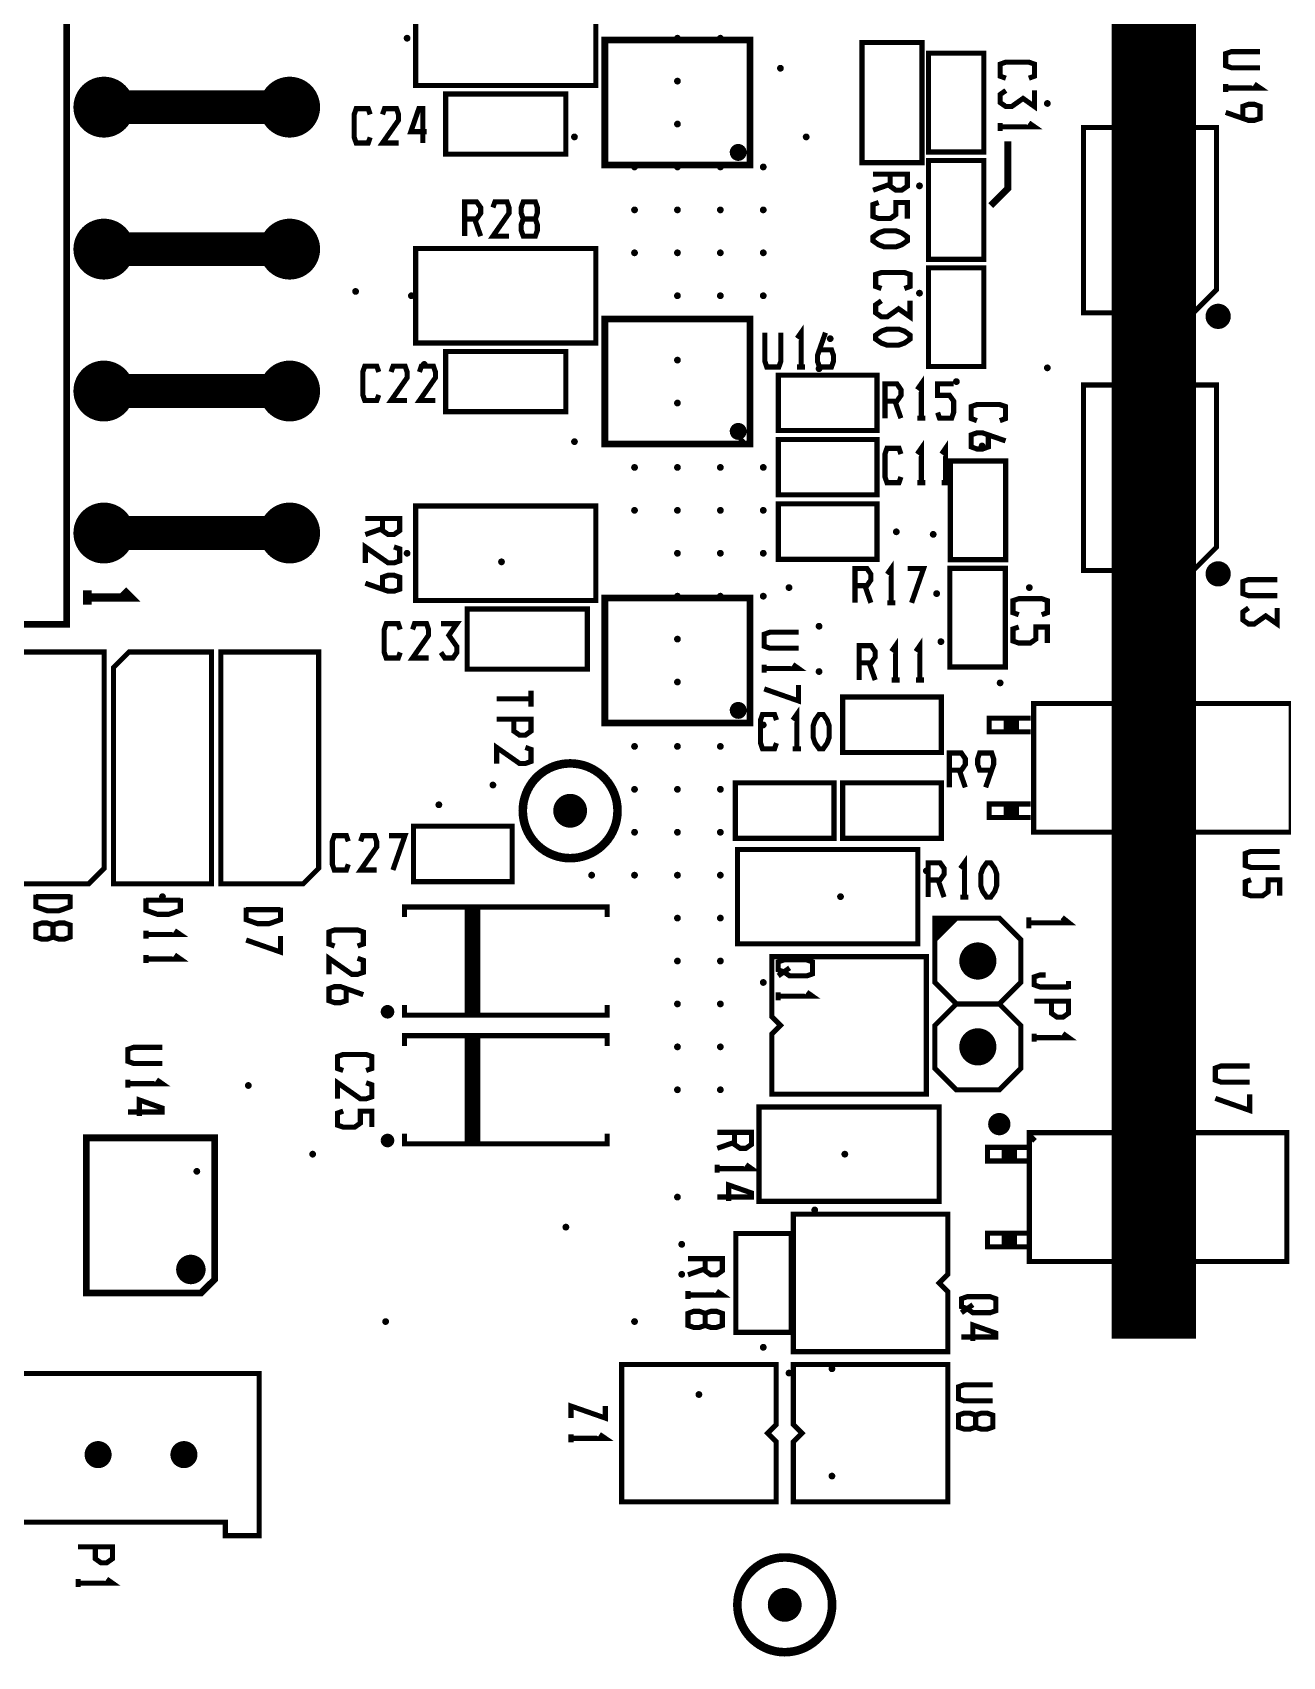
# Model space of a CAD drawing. Extents: x 8 to 205, y 3 to 189.
# Drawn here: x 54.78 to 91.78, y 55 to 103.05 of the extents above; entities that cross this region are included whole.
import ezdxf

# ---------------------------------------------------------------- set-up
doc = ezdxf.new("R2010")
doc.units = 0
doc.header["$MEASUREMENT"] = 0
doc.layers.get('0').update_dxf_attribs({"linetype": 'CONTINUOUS'})
doc.layers.add('26-349-0_DRL', color=254, linetype='CONTINUOUS')
doc.layers.add('26-349-0_SST', color=12, linetype='CONTINUOUS')

# ---------------------------------------------------------------- blocks, each defined once
blk = doc.blocks.new('ROUND_29')
at = {"const_width": 0.90043}
blk.add_lwpolyline([(-0.450214, 0, 1), (0.450214, 0, 1)], format="xyb", close=True, dxfattribs=at)
blk = doc.blocks.new('ROUND_93')
at = {"const_width": 0.54991}
blk.add_lwpolyline([(-0.274954, 0, 1), (0.274954, 0, 1)], format="xyb", close=True, dxfattribs=at)
blk = doc.blocks.new('ROUND_95')
at = {"const_width": 0.40005}
blk.add_lwpolyline([(-0.200024, 0, 1), (0.200024, 0, 1)], format="xyb", close=True, dxfattribs=at)
blk = doc.blocks.new('ROUND_96')
at = {"const_width": 0.50038}
blk.add_lwpolyline([(-0.25019, 0, 1), (0.25019, 0, 1)], format="xyb", close=True, dxfattribs=at)
blk = doc.blocks.new('ROUND_98')
at = {"const_width": 0.10033}
blk.add_lwpolyline([(-0.050164, 0, 1), (0.050164, 0, 1)], format="xyb", close=True, dxfattribs=at)
blk = doc.blocks.new('ROUND_101')
at = {"const_width": 0.10033}
blk.add_lwpolyline([(-0.050164, 0, 1), (0.050164, 0, 1)], format="xyb", close=True, dxfattribs=at)
blk = doc.blocks.new('ROUND_102')
at = {"const_width": 0.10033}
blk.add_lwpolyline([(-0.050164, 0, 1), (0.050164, 0, 1)], format="xyb", close=True, dxfattribs=at)

msp = doc.modelspace()

# ---------------------------------------------------------------- linework, layer by layer
at = {"layer": '26-349-0_DRL', "const_width": 2.499}
msp.add_lwpolyline([(87.966, 64.401), (87.966, 116.725)], dxfattribs=at)
at = {"layer": '26-349-0_SST'}
for points, const_width in [([(42.995, 107.342), (42.995, 85.541), (55.794, 85.541), (55.794, 107.741), (42.995, 107.741), (42.995, 107.342)], 0.201), ([(71.456, 104.279), (71.456, 101.485), (66.122, 101.485), (66.122, 104.279), (71.456, 104.279)], 0.152), ([(76.018, 102.826), (76.018, 99.128), (71.72, 99.128), (71.72, 102.826), (76.018, 102.826)], 0.201), ([(79.33, 102.755), (79.33, 99.199), (81.108, 99.199), (81.108, 102.755), (79.33, 102.755)], 0.152), ([(81.298, 102.437), (81.298, 99.516), (82.937, 99.516), (82.937, 102.437), (81.298, 102.437)], 0.152), ([(91.11, 102.008), (90.262, 102.008), (90.094, 102.069), (90.094, 102.425), (90.262, 102.483), (91.11, 102.483)], 0.152), ([(83.589, 101.698), (83.419, 101.759), (83.419, 102.115), (83.589, 102.173), (84.268, 102.173), (84.435, 102.115), (84.435, 101.759), (84.268, 101.698)], 0.152), ([(83.589, 101.335), (83.419, 101.216), (83.419, 100.979), (83.589, 100.86), (83.76, 100.86), (84.097, 101.099), (84.435, 100.86), (84.435, 101.335)], 0.152), ([(90.094, 101.289), (90.094, 101.525)], 0.152), ([(90.094, 101.409), (91.11, 101.409), (90.94, 101.525)], 0.152), ([(56.193, 100.842), (62.393, 100.842)], 1.001), ([(67.011, 99.453), (70.567, 99.453), (70.567, 101.231), (67.011, 101.231), (67.011, 99.453)], 0.152), ([(90.602, 100.509), (90.602, 100.865), (90.77, 100.926), (90.94, 100.926), (91.11, 100.865), (91.11, 100.509), (90.94, 100.451), (90.77, 100.451), (90.094, 100.687)], 0.152), ([(64.776, 99.948), (64.717, 99.781), (64.362, 99.781), (64.303, 99.948), (64.303, 100.626), (64.362, 100.797), (64.717, 100.797), (64.776, 100.626)], 0.152), ([(65.614, 99.781), (65.141, 99.781), (65.614, 100.456), (65.614, 100.626), (65.555, 100.797), (65.2, 100.797), (65.141, 100.626)], 0.152), ([(66.452, 100.118), (65.98, 100.118), (66.216, 100.797), (66.335, 100.797), (66.335, 99.781)], 0.152), ([(83.419, 100.141), (83.419, 100.377)], 0.152), ([(83.419, 100.261), (84.435, 100.261), (84.268, 100.377)], 0.152), ([(89.82, 95.44), (89.134, 94.754), (85.883, 94.754), (85.883, 100.24), (89.82, 100.24), (89.82, 95.44)], 0.152), ([(83.14, 97.929), (83.648, 98.437), (83.648, 99.834)], 0.201), ([(81.298, 99.262), (81.298, 96.341), (82.937, 96.341), (82.937, 99.262), (81.298, 99.262)], 0.152), ([(80.166, 98.858), (80.166, 98.503), (80.333, 98.384), (80.503, 98.384), (80.674, 98.503), (80.674, 98.858), (79.658, 98.858)], 0.152), ([(80.166, 98.561), (79.658, 98.384)], 0.152), ([(67.57, 97.533), (67.925, 97.533), (68.045, 97.703), (68.045, 97.873), (67.925, 98.041), (67.57, 98.041), (67.57, 97.025)], 0.152), ([(68.883, 97.025), (68.408, 97.025), (68.883, 97.703), (68.883, 97.873), (68.824, 98.041), (68.469, 98.041), (68.408, 97.873)], 0.152), ([(69.663, 97.533), (69.721, 97.703), (69.721, 97.873), (69.663, 98.041), (69.307, 98.041), (69.246, 97.873), (69.246, 97.703), (69.307, 97.533), (69.663, 97.533), (69.721, 97.365), (69.721, 97.195), (69.663, 97.025), (69.307, 97.025), (69.246, 97.195), (69.246, 97.365), (69.307, 97.533)], 0.152), ([(79.825, 98.02), (79.658, 97.962), (79.658, 97.606), (79.825, 97.545), (80.166, 97.545), (80.333, 97.665), (80.333, 98.02), (80.674, 98.02), (80.674, 97.545)], 0.152), ([(67.867, 97.533), (68.045, 97.025)], 0.152), ([(62.393, 96.641), (56.193, 96.641)], 1.001), ([(79.658, 97.004), (79.825, 97.124), (79.995, 97.182), (80.333, 97.182), (80.503, 97.124), (80.674, 97.004), (80.674, 96.885), (80.503, 96.768), (80.333, 96.707), (79.995, 96.707), (79.825, 96.768), (79.658, 96.885), (79.658, 97.004)], 0.152), ([(71.456, 96.659), (71.456, 93.865), (66.122, 93.865), (66.122, 96.659), (71.456, 96.659)], 0.152), ([(81.298, 96.087), (81.298, 93.166), (82.937, 93.166), (82.937, 96.087), (81.298, 96.087)], 0.152), ([(79.906, 95.475), (79.736, 95.536), (79.736, 95.892), (79.906, 95.95), (80.585, 95.95), (80.752, 95.892), (80.752, 95.536), (80.585, 95.475)], 0.152), ([(79.906, 95.112), (79.736, 94.993), (79.736, 94.756), (79.906, 94.637), (80.077, 94.637), (80.414, 94.876), (80.752, 94.637), (80.752, 95.112)], 0.152), ([(76.018, 94.571), (76.018, 90.873), (71.72, 90.873), (71.72, 94.571), (76.018, 94.571)], 0.201), ([(90.163, 94.594), (89.579, 94.594)], 0.152), ([(90.158, 94.731), (89.584, 94.731)], 0.152), ([(90.074, 94.868), (89.665, 94.868)], 0.152), ([(89.675, 94.876), (89.675, 94.429)], 0.152), ([(89.812, 94.944), (89.812, 94.36)], 0.152), ([(89.95, 94.939), (89.95, 94.365)], 0.152), ([(90.087, 94.855), (90.087, 94.447)], 0.152), ([(76.93, 94.17), (76.93, 93.324), (76.869, 93.154), (76.513, 93.154), (76.455, 93.324), (76.455, 94.17)], 0.152), ([(77.529, 93.154), (77.529, 94.17), (77.412, 94.002)], 0.152), ([(78.073, 93.662), (78.428, 93.662), (78.487, 93.494), (78.487, 93.324), (78.428, 93.154), (78.073, 93.154), (78.012, 93.324), (78.012, 93.494), (78.25, 94.17)], 0.152), ([(79.736, 94.096), (79.906, 94.215), (80.077, 94.274), (80.414, 94.274), (80.585, 94.215), (80.752, 94.096), (80.752, 93.977), (80.585, 93.86), (80.414, 93.799), (80.077, 93.799), (79.906, 93.86), (79.736, 93.977), (79.736, 94.096)], 0.152), ([(90.094, 94.457), (89.647, 94.457)], 0.152), ([(65.03, 92.328), (64.971, 92.161), (64.616, 92.161), (64.557, 92.328), (64.557, 93.006), (64.616, 93.177), (64.971, 93.177), (65.03, 93.006)], 0.152), ([(65.868, 92.161), (65.395, 92.161), (65.868, 92.836), (65.868, 93.006), (65.809, 93.177), (65.454, 93.177), (65.395, 93.006)], 0.152), ([(66.706, 92.161), (66.234, 92.161), (66.706, 92.836), (66.706, 93.006), (66.648, 93.177), (66.292, 93.177), (66.234, 93.006)], 0.152), ([(67.011, 91.833), (70.567, 91.833), (70.567, 93.611), (67.011, 93.611), (67.011, 91.833)], 0.152), ([(77.648, 93.154), (77.412, 93.154)], 0.152), ([(56.295, 92.442), (62.495, 92.442)], 1.001), ([(79.774, 92.912), (76.853, 92.912), (76.853, 91.274), (79.774, 91.274), (79.774, 92.912)], 0.152), ([(81.085, 91.637), (81.085, 92.653), (80.966, 92.483)], 0.152), ([(80.011, 92.145), (80.366, 92.145), (80.483, 92.313), (80.483, 92.483), (80.366, 92.653), (80.011, 92.653), (80.011, 91.637)], 0.152), ([(81.568, 91.805), (81.626, 91.637), (81.982, 91.637), (82.043, 91.805), (82.043, 92.145), (81.923, 92.313), (81.568, 92.313), (81.568, 92.653), (82.043, 92.653)], 0.152), ([(89.82, 87.82), (89.134, 87.134), (85.883, 87.134), (85.883, 92.62), (89.82, 92.62), (89.82, 87.82)], 0.152), ([(80.305, 92.145), (80.483, 91.637)], 0.152), ([(82.731, 91.566), (82.563, 91.627), (82.563, 91.983), (82.731, 92.041), (83.409, 92.041), (83.579, 91.983), (83.579, 91.627), (83.409, 91.566)], 0.152), ([(81.204, 91.637), (80.966, 91.637)], 0.152), ([(79.774, 91.007), (76.853, 91.007), (76.853, 89.369), (79.774, 89.369), (79.774, 91.007)], 0.152), ([(80.483, 89.9), (80.425, 89.732), (80.069, 89.732), (80.011, 89.9), (80.011, 90.578), (80.069, 90.748), (80.425, 90.748), (80.483, 90.578)], 0.152), ([(81.085, 89.732), (81.085, 90.748), (80.966, 90.578)], 0.152), ([(81.804, 89.732), (81.804, 90.748), (81.687, 90.578)], 0.152), ([(83.071, 91.145), (83.071, 90.789), (82.901, 90.728), (82.731, 90.728), (82.563, 90.789), (82.563, 91.145), (82.731, 91.203), (82.901, 91.203), (83.579, 90.967)], 0.152), ([(83.584, 87.451), (83.584, 90.372), (81.946, 90.372), (81.946, 87.451), (83.584, 87.451)], 0.152), ([(81.204, 89.732), (80.966, 89.732)], 0.152), ([(81.923, 89.732), (81.687, 89.732)], 0.152), ([(71.456, 89.039), (71.456, 86.245), (66.122, 86.245), (66.122, 89.039), (71.456, 89.039)], 0.152), ([(79.774, 89.102), (76.853, 89.102), (76.853, 87.464), (79.774, 87.464), (79.774, 89.102)], 0.152), ([(56.295, 88.241), (62.495, 88.241)], 1.001), ([(65.141, 88.668), (65.141, 88.312), (65.309, 88.196), (65.479, 88.196), (65.649, 88.312), (65.649, 88.668), (64.633, 88.668)], 0.152), ([(65.141, 88.373), (64.633, 88.196)], 0.152), ([(64.633, 87.357), (64.633, 87.83), (65.309, 87.357), (65.479, 87.357), (65.649, 87.416), (65.649, 87.771), (65.479, 87.83)], 0.152), ([(65.141, 86.578), (65.141, 86.933), (65.309, 86.992), (65.479, 86.992), (65.649, 86.933), (65.649, 86.578), (65.479, 86.519), (65.309, 86.519), (64.633, 86.755)], 0.152), ([(79.122, 86.684), (79.477, 86.684), (79.594, 86.852), (79.594, 87.022), (79.477, 87.192), (79.122, 87.192), (79.122, 86.176)], 0.152), ([(80.196, 86.176), (80.196, 87.192), (80.077, 87.022)], 0.152), ([(80.798, 86.176), (81.154, 87.192), (80.679, 87.192)], 0.152), ([(81.933, 87.197), (81.933, 84.276), (83.572, 84.276), (83.572, 87.197), (81.933, 87.197)], 0.152), ([(90.163, 86.974), (89.579, 86.974)], 0.152), ([(90.158, 87.111), (89.584, 87.111)], 0.152), ([(90.074, 87.248), (89.665, 87.248)], 0.152), ([(89.675, 87.256), (89.675, 86.809)], 0.152), ([(89.812, 87.324), (89.812, 86.74)], 0.152), ([(89.95, 87.319), (89.95, 86.745)], 0.152), ([(90.087, 87.235), (90.087, 86.827)], 0.152), ([(56.406, 86.123), (56.406, 86.545)], 0.254), ([(56.406, 86.334), (57.676, 86.334), (57.466, 86.545)], 0.254), ([(79.416, 86.684), (79.594, 86.176)], 0.152), ([(90.094, 86.837), (89.647, 86.837)], 0.152), ([(91.618, 86.387), (90.77, 86.387), (90.602, 86.448), (90.602, 86.804), (90.77, 86.862), (91.618, 86.862)], 0.152), ([(67.646, 84.213), (71.202, 84.213), (71.202, 85.991), (67.646, 85.991), (67.646, 84.213)], 0.152), ([(76.018, 86.316), (76.018, 82.618), (71.72, 82.618), (71.72, 86.316), (76.018, 86.316)], 0.201), ([(80.315, 86.176), (80.077, 86.176)], 0.152), ([(83.97, 85.823), (83.8, 85.884), (83.8, 86.24), (83.97, 86.298), (84.649, 86.298), (84.816, 86.24), (84.816, 85.884), (84.649, 85.823)], 0.152), ([(90.77, 86.024), (90.602, 85.904), (90.602, 85.668), (90.77, 85.549), (90.94, 85.549), (91.278, 85.788), (91.618, 85.549), (91.618, 86.024)], 0.152), ([(65.665, 84.708), (65.606, 84.541), (65.251, 84.541), (65.192, 84.708), (65.192, 85.386), (65.251, 85.557), (65.606, 85.557), (65.665, 85.386)], 0.152), ([(66.503, 84.541), (66.03, 84.541), (66.503, 85.216), (66.503, 85.386), (66.444, 85.557), (66.089, 85.557), (66.03, 85.386)], 0.152), ([(66.869, 84.708), (66.985, 84.541), (67.224, 84.541), (67.341, 84.708), (67.341, 84.878), (67.105, 85.216), (67.341, 85.557), (66.869, 85.557)], 0.152), ([(83.97, 85.46), (83.8, 85.402), (83.8, 85.046), (83.97, 84.985), (84.308, 84.985), (84.478, 85.104), (84.478, 85.46), (84.816, 85.46), (84.816, 84.985)], 0.152), ([(77.453, 84.833), (76.607, 84.833), (76.437, 84.891), (76.437, 85.247), (76.607, 85.305), (77.453, 85.305)], 0.152), ([(80.323, 83.89), (80.323, 84.906), (80.204, 84.736)], 0.152), ([(81.042, 83.89), (81.042, 84.906), (80.925, 84.736)], 0.152), ([(56.902, 78.32), (56.902, 84.721), (54.006, 84.721), (54.006, 77.863), (56.444, 77.863), (56.902, 78.32)], 0.152), ([(57.181, 84.264), (57.181, 77.863), (60.077, 77.863), (60.077, 84.721), (57.638, 84.721), (57.181, 84.264)], 0.152), ([(63.252, 78.32), (63.252, 84.721), (60.356, 84.721), (60.356, 77.863), (62.794, 77.863), (63.252, 78.32)], 0.152), ([(79.249, 84.398), (79.604, 84.398), (79.721, 84.566), (79.721, 84.736), (79.604, 84.906), (79.249, 84.906), (79.249, 83.89)], 0.152), ([(76.437, 84.111), (76.437, 84.35)], 0.152), ([(76.437, 84.231), (77.453, 84.231), (77.285, 84.35)], 0.152), ([(79.543, 84.398), (79.721, 83.89)], 0.152), ([(69.536, 83.098), (69.536, 83.573)], 0.152), ([(76.437, 83.629), (77.453, 83.273), (77.453, 83.748)], 0.152), ([(80.442, 83.89), (80.204, 83.89)], 0.152), ([(81.161, 83.89), (80.925, 83.89)], 0.152), ([(68.52, 83.337), (69.536, 83.337)], 0.152), ([(81.679, 83.387), (78.758, 83.387), (78.758, 81.749), (81.679, 81.749), (81.679, 83.387)], 0.152), ([(92.03, 79.387), (84.41, 79.387), (84.41, 83.197), (92.03, 83.197), (92.03, 79.387)], 0.152), ([(69.028, 82.735), (69.028, 82.379), (69.198, 82.26), (69.368, 82.26), (69.536, 82.379), (69.536, 82.735), (68.52, 82.735)], 0.152), ([(76.8, 82.026), (76.742, 81.858), (76.386, 81.858), (76.328, 82.026), (76.328, 82.704), (76.386, 82.874), (76.742, 82.874), (76.8, 82.704)], 0.152), ([(77.402, 81.858), (77.402, 82.874), (77.283, 82.704)], 0.152), ([(78.062, 81.858), (77.943, 82.026), (77.885, 82.196), (77.885, 82.534), (77.943, 82.704), (78.062, 82.874), (78.182, 82.874), (78.299, 82.704), (78.36, 82.534), (78.36, 82.196), (78.299, 82.026), (78.182, 81.858), (78.062, 81.858)], 0.152), ([(84.318, 82.361), (83.897, 82.361), (83.747, 82.361), (83.595, 82.361), (83.094, 82.361), (83.094, 82.763), (83.595, 82.763), (83.747, 82.763), (83.897, 82.763), (84.318, 82.763)], 0.152), ([(83.595, 82.763), (83.595, 82.361)], 0.152), ([(83.747, 82.763), (83.747, 82.361)], 0.152), ([(83.897, 82.763), (83.897, 82.361)], 0.152), ([(68.52, 81.421), (68.52, 81.896), (69.198, 81.421), (69.368, 81.421), (69.536, 81.482), (69.536, 81.838), (69.368, 81.896)], 0.152), ([(77.521, 81.858), (77.283, 81.858)], 0.152), ([(81.916, 81.223), (82.271, 81.223), (82.388, 81.391), (82.388, 81.561), (82.271, 81.731), (81.916, 81.731), (81.916, 80.715)], 0.152), ([(83.168, 81.223), (82.812, 81.223), (82.754, 81.391), (82.754, 81.561), (82.812, 81.731), (83.168, 81.731), (83.226, 81.561), (83.226, 81.391), (82.99, 80.715)], 0.152), ([(82.21, 81.223), (82.388, 80.715)], 0.152), ([(78.504, 80.847), (75.583, 80.847), (75.583, 79.209), (78.504, 79.209), (78.504, 80.847)], 0.152), ([(81.679, 80.847), (78.758, 80.847), (78.758, 79.209), (81.679, 79.209), (81.679, 80.847)], 0.152), ([(84.318, 79.821), (83.897, 79.821), (83.747, 79.821), (83.595, 79.821), (83.094, 79.821), (83.094, 80.223), (83.595, 80.223), (83.747, 80.223), (83.897, 80.223), (84.318, 80.223)], 0.152), ([(83.595, 80.223), (83.595, 79.821)], 0.152), ([(83.747, 80.223), (83.747, 79.821)], 0.152), ([(83.897, 80.223), (83.897, 79.821)], 0.152), ([(64.128, 78.439), (64.07, 78.269), (63.714, 78.269), (63.656, 78.439), (63.656, 79.118), (63.714, 79.285), (64.07, 79.285), (64.128, 79.118)], 0.152), ([(64.966, 78.269), (64.494, 78.269), (64.966, 78.947), (64.966, 79.118), (64.908, 79.285), (64.552, 79.285), (64.494, 79.118)], 0.152), ([(65.449, 78.269), (65.804, 79.285), (65.332, 79.285)], 0.152), ([(66.058, 77.926), (68.979, 77.926), (68.979, 79.565), (66.058, 79.565), (66.058, 77.926)], 0.152), ([(80.981, 78.879), (80.981, 76.085), (75.647, 76.085), (75.647, 78.879), (80.981, 78.879)], 0.152), ([(91.692, 78.345), (90.844, 78.345), (90.676, 78.404), (90.676, 78.759), (90.844, 78.82), (91.692, 78.82)], 0.152), ([(81.286, 77.975), (81.641, 77.975), (81.761, 78.145), (81.761, 78.315), (81.641, 78.483), (81.286, 78.483), (81.286, 77.467)], 0.152), ([(82.363, 77.467), (82.363, 78.483), (82.243, 78.315)], 0.152), ([(83.023, 77.467), (82.904, 77.637), (82.845, 77.807), (82.845, 78.145), (82.904, 78.315), (83.023, 78.483), (83.14, 78.483), (83.259, 78.315), (83.318, 78.145), (83.318, 77.807), (83.259, 77.637), (83.14, 77.467), (83.023, 77.467)], 0.152), ([(81.583, 77.975), (81.761, 77.467)], 0.152), ([(90.844, 77.982), (90.676, 77.921), (90.676, 77.566), (90.844, 77.507), (91.184, 77.507), (91.352, 77.627), (91.352, 77.982), (91.692, 77.982), (91.692, 77.507)], 0.152), ([(54.882, 77.538), (54.882, 77.182), (55.22, 77.063), (55.561, 77.063), (55.898, 77.182), (55.898, 77.538)], 0.152), ([(54.882, 77.479), (55.898, 77.479)], 0.152), ([(58.141, 77.434), (58.141, 77.078), (58.479, 76.959), (58.819, 76.959), (59.157, 77.078), (59.157, 77.434)], 0.152), ([(58.141, 77.375), (59.157, 77.375)], 0.152), ([(82.479, 77.467), (82.243, 77.467)], 0.152), ([(61.105, 77.157), (61.105, 76.801), (61.443, 76.682), (61.784, 76.682), (62.121, 76.801), (62.121, 77.157)], 0.152), ([(61.105, 77.098), (62.121, 77.098)], 0.152), ([(65.789, 76.877), (65.789, 77.177), (71.789, 77.177), (71.789, 76.877)], 0.152), ([(67.963, 77.164), (67.646, 77.164), (67.646, 73.989)], 0.152), ([(67.963, 77.108), (67.646, 77.108)], 0.152), ([(67.963, 76.971), (67.646, 76.971)], 0.152), ([(67.963, 76.834), (67.646, 76.834)], 0.152), ([(67.747, 77.164), (67.747, 73.989)], 0.152), ([(67.885, 77.164), (67.885, 73.989)], 0.152), ([(67.963, 77.164), (67.963, 73.989)], 0.152), ([(82.124, 76.847), (81.489, 76.212)], 0.152), ([(82.124, 76.847), (81.489, 76.847), (81.489, 76.212)], 0.152), ([(83.394, 76.847), (81.489, 76.847), (81.489, 74.942), (82.124, 74.307), (83.394, 74.307), (84.029, 74.942), (84.029, 76.212), (83.394, 76.847)], 0.152), ([(81.59, 76.847), (81.59, 76.313)], 0.152), ([(81.728, 76.847), (81.728, 76.451)], 0.152), ([(81.865, 76.847), (81.865, 76.588)], 0.152), ([(82.002, 76.847), (82.002, 76.725)], 0.152), ([(84.268, 76.547), (84.268, 76.865)], 0.152), ([(84.268, 76.707), (85.454, 76.707), (85.256, 76.865)], 0.152), ([(55.39, 76.286), (55.561, 76.225), (55.728, 76.225), (55.898, 76.286), (55.898, 76.641), (55.728, 76.7), (55.561, 76.7), (55.39, 76.641), (55.39, 76.286), (55.22, 76.225), (55.053, 76.225), (54.882, 76.286), (54.882, 76.641), (55.053, 76.7), (55.22, 76.7), (55.39, 76.641)], 0.152), ([(58.141, 76.24), (58.141, 76.476)], 0.152), ([(58.141, 76.359), (59.157, 76.359), (58.987, 76.476)], 0.152), ([(63.724, 76.021), (63.556, 76.08), (63.556, 76.435), (63.724, 76.496), (64.402, 76.496), (64.572, 76.435), (64.572, 76.08), (64.402, 76.021)], 0.152), ([(67.963, 76.697), (67.646, 76.697)], 0.152), ([(67.963, 76.56), (67.646, 76.56)], 0.152), ([(67.963, 76.423), (67.646, 76.423)], 0.152), ([(82.002, 76.725), (81.489, 76.725)], 0.152), ([(81.865, 76.588), (81.489, 76.588)], 0.152), ([(81.728, 76.451), (81.489, 76.451)], 0.152), ([(61.105, 76.199), (62.121, 75.844), (62.121, 76.319)], 0.152), ([(67.963, 76.286), (67.646, 76.286)], 0.152), ([(67.963, 76.148), (67.646, 76.148)], 0.152), ([(67.963, 76.011), (67.646, 76.011)], 0.152), ([(67.963, 75.874), (67.646, 75.874)], 0.152), ([(81.59, 76.313), (81.489, 76.313)], 0.152), ([(58.141, 75.521), (58.141, 75.757)], 0.152), ([(58.141, 75.638), (59.157, 75.638), (58.987, 75.757)], 0.152), ([(63.556, 75.183), (63.556, 75.658), (64.232, 75.183), (64.402, 75.183), (64.572, 75.242), (64.572, 75.597), (64.402, 75.658)], 0.152), ([(67.963, 75.737), (67.646, 75.737)], 0.152), ([(67.963, 75.6), (67.646, 75.6)], 0.152), ([(67.963, 75.463), (67.646, 75.463)], 0.152), ([(81.235, 71.64), (81.235, 75.704), (76.663, 75.704), (76.663, 73.926), (76.917, 73.672), (76.663, 73.418), (76.663, 71.64), (81.235, 71.64)], 0.152), ([(77.021, 75.61), (76.851, 75.551), (76.851, 75.315), (77.021, 75.254), (77.189, 75.137), (77.697, 75.137), (77.867, 75.196), (77.867, 75.551), (77.697, 75.61), (77.021, 75.61)], 0.152), ([(77.189, 75.374), (76.851, 75.137)], 0.152), ([(67.963, 75.325), (67.646, 75.325)], 0.152), ([(67.963, 75.188), (67.646, 75.188)], 0.152), ([(67.963, 75.051), (67.646, 75.051)], 0.152), ([(67.963, 74.914), (67.646, 74.914)], 0.152), ([(84.768, 75.165), (84.598, 75.165), (84.428, 75.107), (84.428, 74.871), (84.598, 74.81), (85.444, 74.81)], 0.152), ([(85.444, 74.751), (85.444, 74.988)], 0.152), ([(64.064, 74.759), (64.064, 74.403), (63.894, 74.345), (63.724, 74.345), (63.556, 74.403), (63.556, 74.759), (63.724, 74.82), (63.894, 74.82), (64.572, 74.581)], 0.152), ([(67.963, 74.777), (67.646, 74.777)], 0.152), ([(67.963, 74.64), (67.646, 74.64)], 0.152), ([(67.963, 74.502), (67.646, 74.502)], 0.152), ([(76.851, 74.416), (76.851, 74.655)], 0.152), ([(76.851, 74.535), (77.867, 74.535), (77.697, 74.655)], 0.152), ([(65.411, 74.053), (65.167, 74.053)], 0.152), ([(65.337, 74.19), (65.238, 74.19)], 0.152), ([(65.266, 74.198), (65.266, 73.954)], 0.152), ([(65.403, 74.127), (65.403, 74.027)], 0.152), ([(65.789, 74.276), (65.789, 73.977), (71.789, 73.977), (71.789, 74.276)], 0.152), ([(67.963, 74.365), (67.646, 74.365)], 0.152), ([(67.963, 74.228), (67.646, 74.228)], 0.152), ([(67.963, 74.091), (67.646, 74.091)], 0.152), ([(67.963, 73.989), (67.646, 73.989)], 0.152), ([(83.394, 74.307), (84.029, 73.672), (84.029, 72.402), (83.394, 71.767), (82.124, 71.767), (81.489, 72.402), (81.489, 73.672), (82.124, 74.307), (83.394, 74.307)], 0.152), ([(84.936, 74.388), (84.936, 74.033), (85.106, 73.913), (85.276, 73.913), (85.444, 74.033), (85.444, 74.388), (84.428, 74.388)], 0.152), ([(58.621, 72.547), (57.775, 72.547), (57.605, 72.608), (57.605, 72.963), (57.775, 73.022), (58.621, 73.022)], 0.152), ([(65.789, 73.067), (65.789, 73.367), (71.789, 73.367), (71.789, 73.067)], 0.152), ([(67.963, 73.354), (67.646, 73.354), (67.646, 70.179)], 0.152), ([(67.963, 73.298), (67.646, 73.298)], 0.152), ([(67.963, 73.161), (67.646, 73.161)], 0.152), ([(67.963, 73.024), (67.646, 73.024)], 0.152), ([(67.747, 73.354), (67.747, 70.179)], 0.152), ([(67.885, 73.354), (67.885, 70.179)], 0.152), ([(67.963, 73.354), (67.963, 70.179)], 0.152), ([(84.428, 73.194), (84.428, 73.431)], 0.152), ([(84.428, 73.311), (85.444, 73.311), (85.276, 73.431)], 0.152), ([(63.978, 72.338), (63.81, 72.397), (63.81, 72.752), (63.978, 72.813), (64.656, 72.813), (64.826, 72.752), (64.826, 72.397), (64.656, 72.338)], 0.152), ([(67.963, 72.887), (67.646, 72.887)], 0.152), ([(67.963, 72.75), (67.646, 72.75)], 0.152), ([(67.963, 72.613), (67.646, 72.613)], 0.152), ([(57.605, 71.828), (57.605, 72.064)], 0.152), ([(57.605, 71.947), (58.621, 71.947), (58.454, 72.064)], 0.152), ([(63.81, 71.5), (63.81, 71.975), (64.486, 71.5), (64.656, 71.5), (64.826, 71.559), (64.826, 71.914), (64.656, 71.975)], 0.152), ([(67.963, 72.476), (67.646, 72.476)], 0.152), ([(67.963, 72.338), (67.646, 72.338)], 0.152), ([(67.963, 72.201), (67.646, 72.201)], 0.152), ([(67.963, 72.064), (67.646, 72.064)], 0.152), ([(90.803, 71.995), (89.955, 71.995), (89.787, 72.054), (89.787, 72.409), (89.955, 72.47), (90.803, 72.47)], 0.152), ([(67.963, 71.927), (67.646, 71.927)], 0.152), ([(67.963, 71.79), (67.646, 71.79)], 0.152), ([(67.963, 71.653), (67.646, 71.653)], 0.152), ([(89.787, 71.513), (90.803, 71.157), (90.803, 71.632)], 0.152), ([(57.946, 70.99), (57.946, 71.465), (58.621, 71.226), (58.621, 71.109), (57.605, 71.109)], 0.152), ([(63.978, 71.137), (63.81, 71.076), (63.81, 70.72), (63.978, 70.662), (64.318, 70.662), (64.486, 70.781), (64.486, 71.137), (64.826, 71.137), (64.826, 70.662)], 0.152), ([(67.963, 71.515), (67.646, 71.515)], 0.152), ([(67.963, 71.378), (67.646, 71.378)], 0.152), ([(67.963, 71.241), (67.646, 71.241)], 0.152), ([(67.963, 71.104), (67.646, 71.104)], 0.152), ([(81.616, 71.259), (81.616, 68.465), (76.282, 68.465), (76.282, 71.259), (81.616, 71.259)], 0.152), ([(67.963, 70.967), (67.646, 70.967)], 0.152), ([(67.963, 70.83), (67.646, 70.83)], 0.152), ([(67.963, 70.692), (67.646, 70.692)], 0.152), ([(83.648, 70.736), (83.14, 70.736)], 0.152), ([(83.617, 70.873), (83.17, 70.873)], 0.152), ([(83.597, 70.598), (83.191, 70.598)], 0.152), ([(83.241, 70.954), (83.241, 70.548)], 0.152), ([(83.379, 71.005), (83.379, 70.497)], 0.152), ([(83.516, 70.974), (83.516, 70.527)], 0.152), ([(59.769, 65.752), (56.373, 65.752), (56.373, 70.347), (60.171, 70.347), (60.171, 66.151), (59.769, 65.752)], 0.201), ([(65.411, 70.243), (65.167, 70.243)], 0.152), ([(65.337, 70.38), (65.238, 70.38)], 0.152), ([(65.266, 70.388), (65.266, 70.144)], 0.152), ([(65.403, 70.317), (65.403, 70.217)], 0.152), ([(65.789, 70.466), (65.789, 70.167), (71.789, 70.167), (71.789, 70.466)], 0.152), ([(67.963, 70.555), (67.646, 70.555)], 0.152), ([(67.963, 70.418), (67.646, 70.418)], 0.152), ([(67.963, 70.281), (67.646, 70.281)], 0.152), ([(67.963, 70.179), (67.646, 70.179)], 0.152), ([(75.555, 70.507), (75.555, 70.151), (75.723, 70.035), (75.893, 70.035), (76.063, 70.151), (76.063, 70.507), (75.047, 70.507)], 0.152), ([(75.555, 70.212), (75.047, 70.035)], 0.152), ([(84.453, 70.256), (84.268, 70.441)], 0.152), ([(84.283, 70.497), (91.903, 70.497), (91.903, 66.687), (84.283, 66.687), (84.283, 70.497)], 0.152), ([(83.846, 69.661), (83.699, 69.661), (83.544, 69.661), (83.043, 69.661), (83.043, 70.063), (83.544, 70.063), (83.699, 70.063), (83.846, 70.063)], 0.152), ([(83.544, 70.063), (83.544, 69.661)], 0.152), ([(83.699, 70.063), (83.699, 69.661)], 0.152), ([(84.268, 70.063), (83.846, 70.063), (83.846, 69.661), (84.268, 69.661)], 0.152), ([(75.047, 69.313), (75.047, 69.552)], 0.152), ([(75.047, 69.433), (76.063, 69.433), (75.893, 69.552)], 0.152), ([(75.385, 68.475), (75.385, 68.95), (76.063, 68.714), (76.063, 68.594), (75.047, 68.594)], 0.152), ([(77.298, 68.084), (77.298, 64.02), (81.87, 64.02), (81.87, 65.798), (81.616, 66.052), (81.87, 66.306), (81.87, 68.084), (77.298, 68.084)], 0.152), ([(77.234, 64.591), (77.234, 67.512), (75.596, 67.512), (75.596, 64.591), (77.234, 64.591)], 0.152), ([(83.846, 67.121), (83.699, 67.121), (83.544, 67.121), (83.043, 67.121), (83.043, 67.523), (83.544, 67.523), (83.699, 67.523), (83.846, 67.523)], 0.152), ([(83.544, 67.523), (83.544, 67.121)], 0.152), ([(83.699, 67.523), (83.699, 67.121)], 0.152), ([(84.268, 67.523), (83.846, 67.523), (83.846, 67.121), (84.268, 67.121)], 0.152), ([(59.683, 66.74), (59.254, 66.74)], 0.152), ([(59.348, 66.791), (59.348, 66.113)], 0.152), ([(59.485, 66.811), (59.485, 66.09)], 0.152), ([(59.622, 66.778), (59.622, 66.126)], 0.152), ([(74.689, 66.768), (74.689, 66.413), (74.857, 66.293), (75.027, 66.293), (75.197, 66.413), (75.197, 66.768), (74.181, 66.768)], 0.152), ([(59.828, 66.466), (59.109, 66.466)], 0.152), ([(59.807, 66.329), (59.129, 66.329)], 0.152), ([(59.795, 66.603), (59.142, 66.603)], 0.152), ([(59.211, 66.702), (59.211, 66.199)], 0.152), ([(59.759, 66.664), (59.759, 66.237)], 0.152), ([(74.689, 66.471), (74.181, 66.293)], 0.152), ([(59.719, 66.192), (59.218, 66.192)], 0.152), ([(74.181, 65.574), (74.181, 65.811)], 0.152), ([(74.181, 65.694), (75.197, 65.694), (75.027, 65.811)], 0.152), ([(82.444, 65.645), (82.274, 65.584), (82.274, 65.348), (82.444, 65.29), (82.612, 65.17), (83.12, 65.17), (83.29, 65.229), (83.29, 65.584), (83.12, 65.645), (82.444, 65.645)], 0.152), ([(82.612, 65.407), (82.274, 65.17)], 0.152), ([(74.689, 64.795), (74.857, 64.736), (75.027, 64.736), (75.197, 64.795), (75.197, 65.15), (75.027, 65.211), (74.857, 65.211), (74.689, 65.15), (74.689, 64.795), (74.519, 64.736), (74.349, 64.736), (74.181, 64.795), (74.181, 65.15), (74.349, 65.211), (74.519, 65.211), (74.689, 65.15)], 0.152), ([(82.612, 64.332), (82.612, 64.807), (83.29, 64.568), (83.29, 64.452), (82.274, 64.452)], 0.152), ([(52.96, 58.973), (52.96, 58.572), (51.959, 58.572), (51.959, 63.372), (61.489, 63.372), (61.489, 58.572), (60.488, 58.572), (60.488, 58.973), (52.96, 58.973)], 0.152), ([(72.218, 63.639), (72.218, 59.575), (76.79, 59.575), (76.79, 61.353), (76.536, 61.607), (76.79, 61.861), (76.79, 63.639), (72.218, 63.639)], 0.152), ([(81.87, 59.575), (81.87, 63.639), (77.298, 63.639), (77.298, 61.861), (77.552, 61.607), (77.298, 61.353), (77.298, 59.575), (81.87, 59.575)], 0.152), ([(83.201, 62.564), (82.355, 62.564), (82.185, 62.623), (82.185, 62.978), (82.355, 63.037), (83.201, 63.037)], 0.152), ([(70.717, 62.054), (70.717, 62.409), (71.733, 62.054), (71.733, 62.409)], 0.152), ([(82.693, 61.785), (82.863, 61.726), (83.031, 61.726), (83.201, 61.785), (83.201, 62.14), (83.031, 62.199), (82.863, 62.199), (82.693, 62.14), (82.693, 61.785), (82.523, 61.726), (82.355, 61.726), (82.185, 61.785), (82.185, 62.14), (82.355, 62.199), (82.523, 62.199), (82.693, 62.14)], 0.152), ([(70.717, 61.335), (70.717, 61.571)], 0.152), ([(70.717, 61.454), (71.733, 61.454), (71.563, 61.571)], 0.152), ([(56.64, 58.246), (56.64, 57.891), (56.808, 57.771), (56.978, 57.771), (57.148, 57.891), (57.148, 58.246), (56.132, 58.246)], 0.152), ([(56.132, 57.053), (56.132, 57.289)], 0.152), ([(56.132, 57.169), (57.148, 57.169), (56.978, 57.289)], 0.152)]:
    msp.add_lwpolyline(points, dxfattribs=dict(at, const_width=const_width))
for points, const_width in [([(75.667, 99.628, 0.414214), (75.54, 99.501)], 0.249), ([(75.543, 99.501, 0.414214), (75.667, 99.377)], 0.249), ([(75.794, 99.501, 0.414214), (75.667, 99.628)], 0.249), ([(75.667, 99.377, 0.414214), (75.792, 99.501)], 0.249), ([(89.871, 94.949, 0.414214), (89.574, 94.652)], 0.152), ([(89.574, 94.652, 0.414214), (89.871, 94.355)], 0.152), ([(90.168, 94.652, 0.414214), (89.871, 94.949)], 0.152), ([(89.871, 94.355, 0.414214), (90.168, 94.652)], 0.152), ([(75.667, 91.373, 0.414214), (75.54, 91.246)], 0.249), ([(75.543, 91.246, 0.414214), (75.667, 91.122)], 0.249), ([(75.794, 91.246, 0.414214), (75.667, 91.373)], 0.249), ([(75.667, 91.122, 0.414214), (75.792, 91.246)], 0.249), ([(89.871, 87.329, 0.414214), (89.574, 87.032)], 0.152), ([(89.574, 87.032, 0.414214), (89.871, 86.735)], 0.152), ([(90.168, 87.032, 0.414214), (89.871, 87.329)], 0.152), ([(89.871, 86.735, 0.414214), (90.168, 87.032)], 0.152), ([(75.667, 83.118, 0.414214), (75.54, 82.991)], 0.249), ([(75.794, 82.991, 0.414214), (75.667, 83.118)], 0.249), ([(75.543, 82.991, 0.414214), (75.667, 82.867)], 0.249), ([(75.667, 82.867, 0.414214), (75.792, 82.991)], 0.249), ([(70.694, 81.424, 0.414214), (69.292, 80.022)], 0.254), ([(72.096, 80.022, 0.414214), (70.694, 81.424)], 0.254), ([(69.292, 80.022, 0.414214), (70.694, 78.62)], 0.254), ([(70.694, 78.62, 0.414214), (72.096, 80.022)], 0.254), ([(65.289, 74.2, 0.414214), (65.164, 74.076)], 0.152), ([(65.164, 74.076, 0.414214), (65.289, 73.951)], 0.152), ([(65.413, 74.076, 0.414214), (65.289, 74.2)], 0.152), ([(65.289, 73.951, 0.414214), (65.413, 74.076)], 0.152), ([(83.394, 71.005, 0.414214), (83.14, 70.751)], 0.152), ([(83.14, 70.751, 0.414214), (83.394, 70.497)], 0.152), ([(83.648, 70.751, 0.414214), (83.394, 71.005)], 0.152), ([(83.394, 70.497, 0.414214), (83.648, 70.751)], 0.152), ([(65.289, 70.39, 0.414214), (65.164, 70.266)], 0.152), ([(65.164, 70.266, 0.414214), (65.289, 70.141)], 0.152), ([(65.413, 70.266, 0.414214), (65.289, 70.39)], 0.152), ([(65.289, 70.141, 0.414214), (65.413, 70.266)], 0.152), ([(59.47, 66.811, 0.414214), (59.109, 66.451)], 0.152), ([(59.828, 66.451, 0.414214), (59.47, 66.809)], 0.152), ([(59.109, 66.451, 0.414214), (59.47, 66.09)], 0.152), ([(59.47, 66.09, 0.414214), (59.83, 66.451)], 0.152), ([(77.044, 57.929, 0.414214), (75.642, 56.527)], 0.254), ([(78.446, 56.527, 0.414214), (77.044, 57.929)], 0.254), ([(75.642, 56.527, 0.414214), (77.044, 55.125)], 0.254), ([(77.044, 55.125, 0.414214), (78.446, 56.527)], 0.254)]:
    msp.add_lwpolyline(points, format="xyb", dxfattribs=dict(at, const_width=const_width))

# ---------------------------------------------------------------- block references
at = {"layer": '26-349-0_DRL'}
for name, p in [('ROUND_102', (65.868, 102.882)), ('ROUND_98', (73.869, 102.882)), ('ROUND_98', (75.139, 102.882)), ('ROUND_102', (76.917, 101.993)), ('ROUND_29', (56.894, 100.842)), ('ROUND_29', (62.393, 100.842)), ('ROUND_98', (73.869, 101.612)), ('ROUND_102', (84.816, 100.951)), ('ROUND_98', (73.869, 100.342)), ('ROUND_102', (70.821, 99.961)), ('ROUND_102', (77.679, 99.961)), ('ROUND_98', (72.599, 99.072)), ('ROUND_98', (73.869, 99.072)), ('ROUND_98', (75.139, 99.072)), ('ROUND_98', (76.409, 99.072)), ('ROUND_102', (81.032, 98.513)), ('ROUND_98', (72.599, 97.802)), ('ROUND_98', (73.869, 97.802)), ('ROUND_98', (75.139, 97.802)), ('ROUND_98', (76.409, 97.802)), ('ROUND_29', (56.894, 96.641)), ('ROUND_29', (62.393, 96.641)), ('ROUND_98', (72.599, 96.532)), ('ROUND_98', (73.869, 96.532)), ('ROUND_98', (75.139, 96.532)), ('ROUND_98', (76.409, 96.532)), ('ROUND_102', (64.344, 95.389)), ('ROUND_102', (65.995, 95.262)), ('ROUND_98', (73.869, 95.262)), ('ROUND_98', (75.139, 95.262)), ('ROUND_98', (76.409, 95.262)), ('ROUND_102', (81.032, 95.338)), ('ROUND_102', (78.39, 93.992)), ('ROUND_29', (56.894, 92.442)), ('ROUND_29', (62.393, 92.442)), ('ROUND_102', (66.376, 93.23)), ('ROUND_98', (73.869, 93.357)), ('ROUND_102', (84.816, 93.128)), ('ROUND_102', (78.06, 93.103)), ('ROUND_102', (82.124, 92.722)), ('ROUND_98', (73.869, 92.087)), ('ROUND_102', (70.821, 90.944)), ('ROUND_102', (75.774, 90.944)), ('ROUND_102', (82.886, 90.817)), ('ROUND_98', (72.599, 90.182)), ('ROUND_98', (73.869, 90.182)), ('ROUND_98', (75.139, 90.182)), ('ROUND_98', (76.409, 90.182)), ('ROUND_29', (56.894, 88.241)), ('ROUND_29', (62.393, 88.241)), ('ROUND_98', (72.599, 88.912)), ('ROUND_98', (73.869, 88.912)), ('ROUND_98', (75.139, 88.912)), ('ROUND_98', (76.409, 88.912)), ('ROUND_102', (80.346, 88.277)), ('ROUND_102', (81.438, 88.201)), ('ROUND_102', (65.868, 87.642)), ('ROUND_102', (68.662, 87.388)), ('ROUND_98', (73.869, 87.642)), ('ROUND_98', (75.139, 87.642)), ('ROUND_98', (76.409, 87.642)), ('ROUND_102', (77.171, 86.626)), ('ROUND_102', (81.54, 86.448)), ('ROUND_102', (84.283, 86.626)), ('ROUND_98', (73.869, 86.372)), ('ROUND_98', (75.139, 86.372)), ('ROUND_98', (76.409, 86.372)), ('ROUND_102', (78.06, 85.483)), ('ROUND_98', (73.869, 85.102)), ('ROUND_102', (81.667, 85.026)), ('ROUND_102', (78.06, 84.142)), ('ROUND_98', (73.869, 83.832)), ('ROUND_102', (83.419, 83.806)), ('ROUND_102', (76.409, 82.562)), ('ROUND_98', (72.599, 81.927)), ('ROUND_98', (73.869, 81.927)), ('ROUND_98', (75.139, 81.927)), ('ROUND_102', (68.408, 80.784)), ('ROUND_98', (72.599, 80.657)), ('ROUND_98', (73.869, 80.657)), ('ROUND_98', (75.139, 80.657)), ('ROUND_102', (66.808, 80.2)), ('ROUND_96', (70.694, 80.022)), ('ROUND_98', (72.599, 79.387)), ('ROUND_98', (73.869, 79.387)), ('ROUND_98', (75.139, 79.387)), ('ROUND_102', (81.235, 78.244)), ('ROUND_98', (71.329, 78.117)), ('ROUND_98', (72.599, 78.117)), ('ROUND_98', (73.869, 78.117)), ('ROUND_98', (75.139, 78.117)), ('ROUND_102', (58.629, 77.482)), ('ROUND_102', (78.695, 77.482)), ('ROUND_98', (73.869, 76.847)), ('ROUND_98', (75.139, 76.847)), ('ROUND_93', (82.759, 75.577)), ('ROUND_98', (73.869, 75.577)), ('ROUND_98', (75.139, 75.577)), ('ROUND_102', (76.409, 74.942)), ('ROUND_98', (73.869, 74.307)), ('ROUND_98', (75.139, 74.307)), ('ROUND_93', (82.759, 73.037)), ('ROUND_98', (73.869, 73.037)), ('ROUND_98', (75.139, 73.037)), ('ROUND_102', (61.169, 71.894)), ('ROUND_98', (73.869, 71.767)), ('ROUND_98', (75.139, 71.767)), ('ROUND_102', (63.074, 69.862)), ('ROUND_102', (78.822, 69.862)), ('ROUND_102', (59.645, 69.354)), ('ROUND_102', (73.869, 68.592)), ('ROUND_102', (77.933, 68.211)), ('ROUND_102', (70.567, 67.703)), ('ROUND_102', (73.996, 67.195)), ('ROUND_101', (73.996, 66.306)), ('ROUND_101', (65.233, 64.909)), ('ROUND_102', (72.599, 64.909)), ('ROUND_102', (76.409, 64.147)), ('ROUND_102', (77.171, 63.385)), ('ROUND_102', (78.441, 63.512)), ('ROUND_102', (74.504, 62.75)), ('ROUND_95', (56.724, 60.972)), ('ROUND_95', (59.264, 60.972)), ('ROUND_102', (78.441, 60.337)), ('ROUND_96', (77.044, 56.527))]:
    msp.add_blockref(name, p, dxfattribs=at)

doc.saveas('drawing.dxf')
